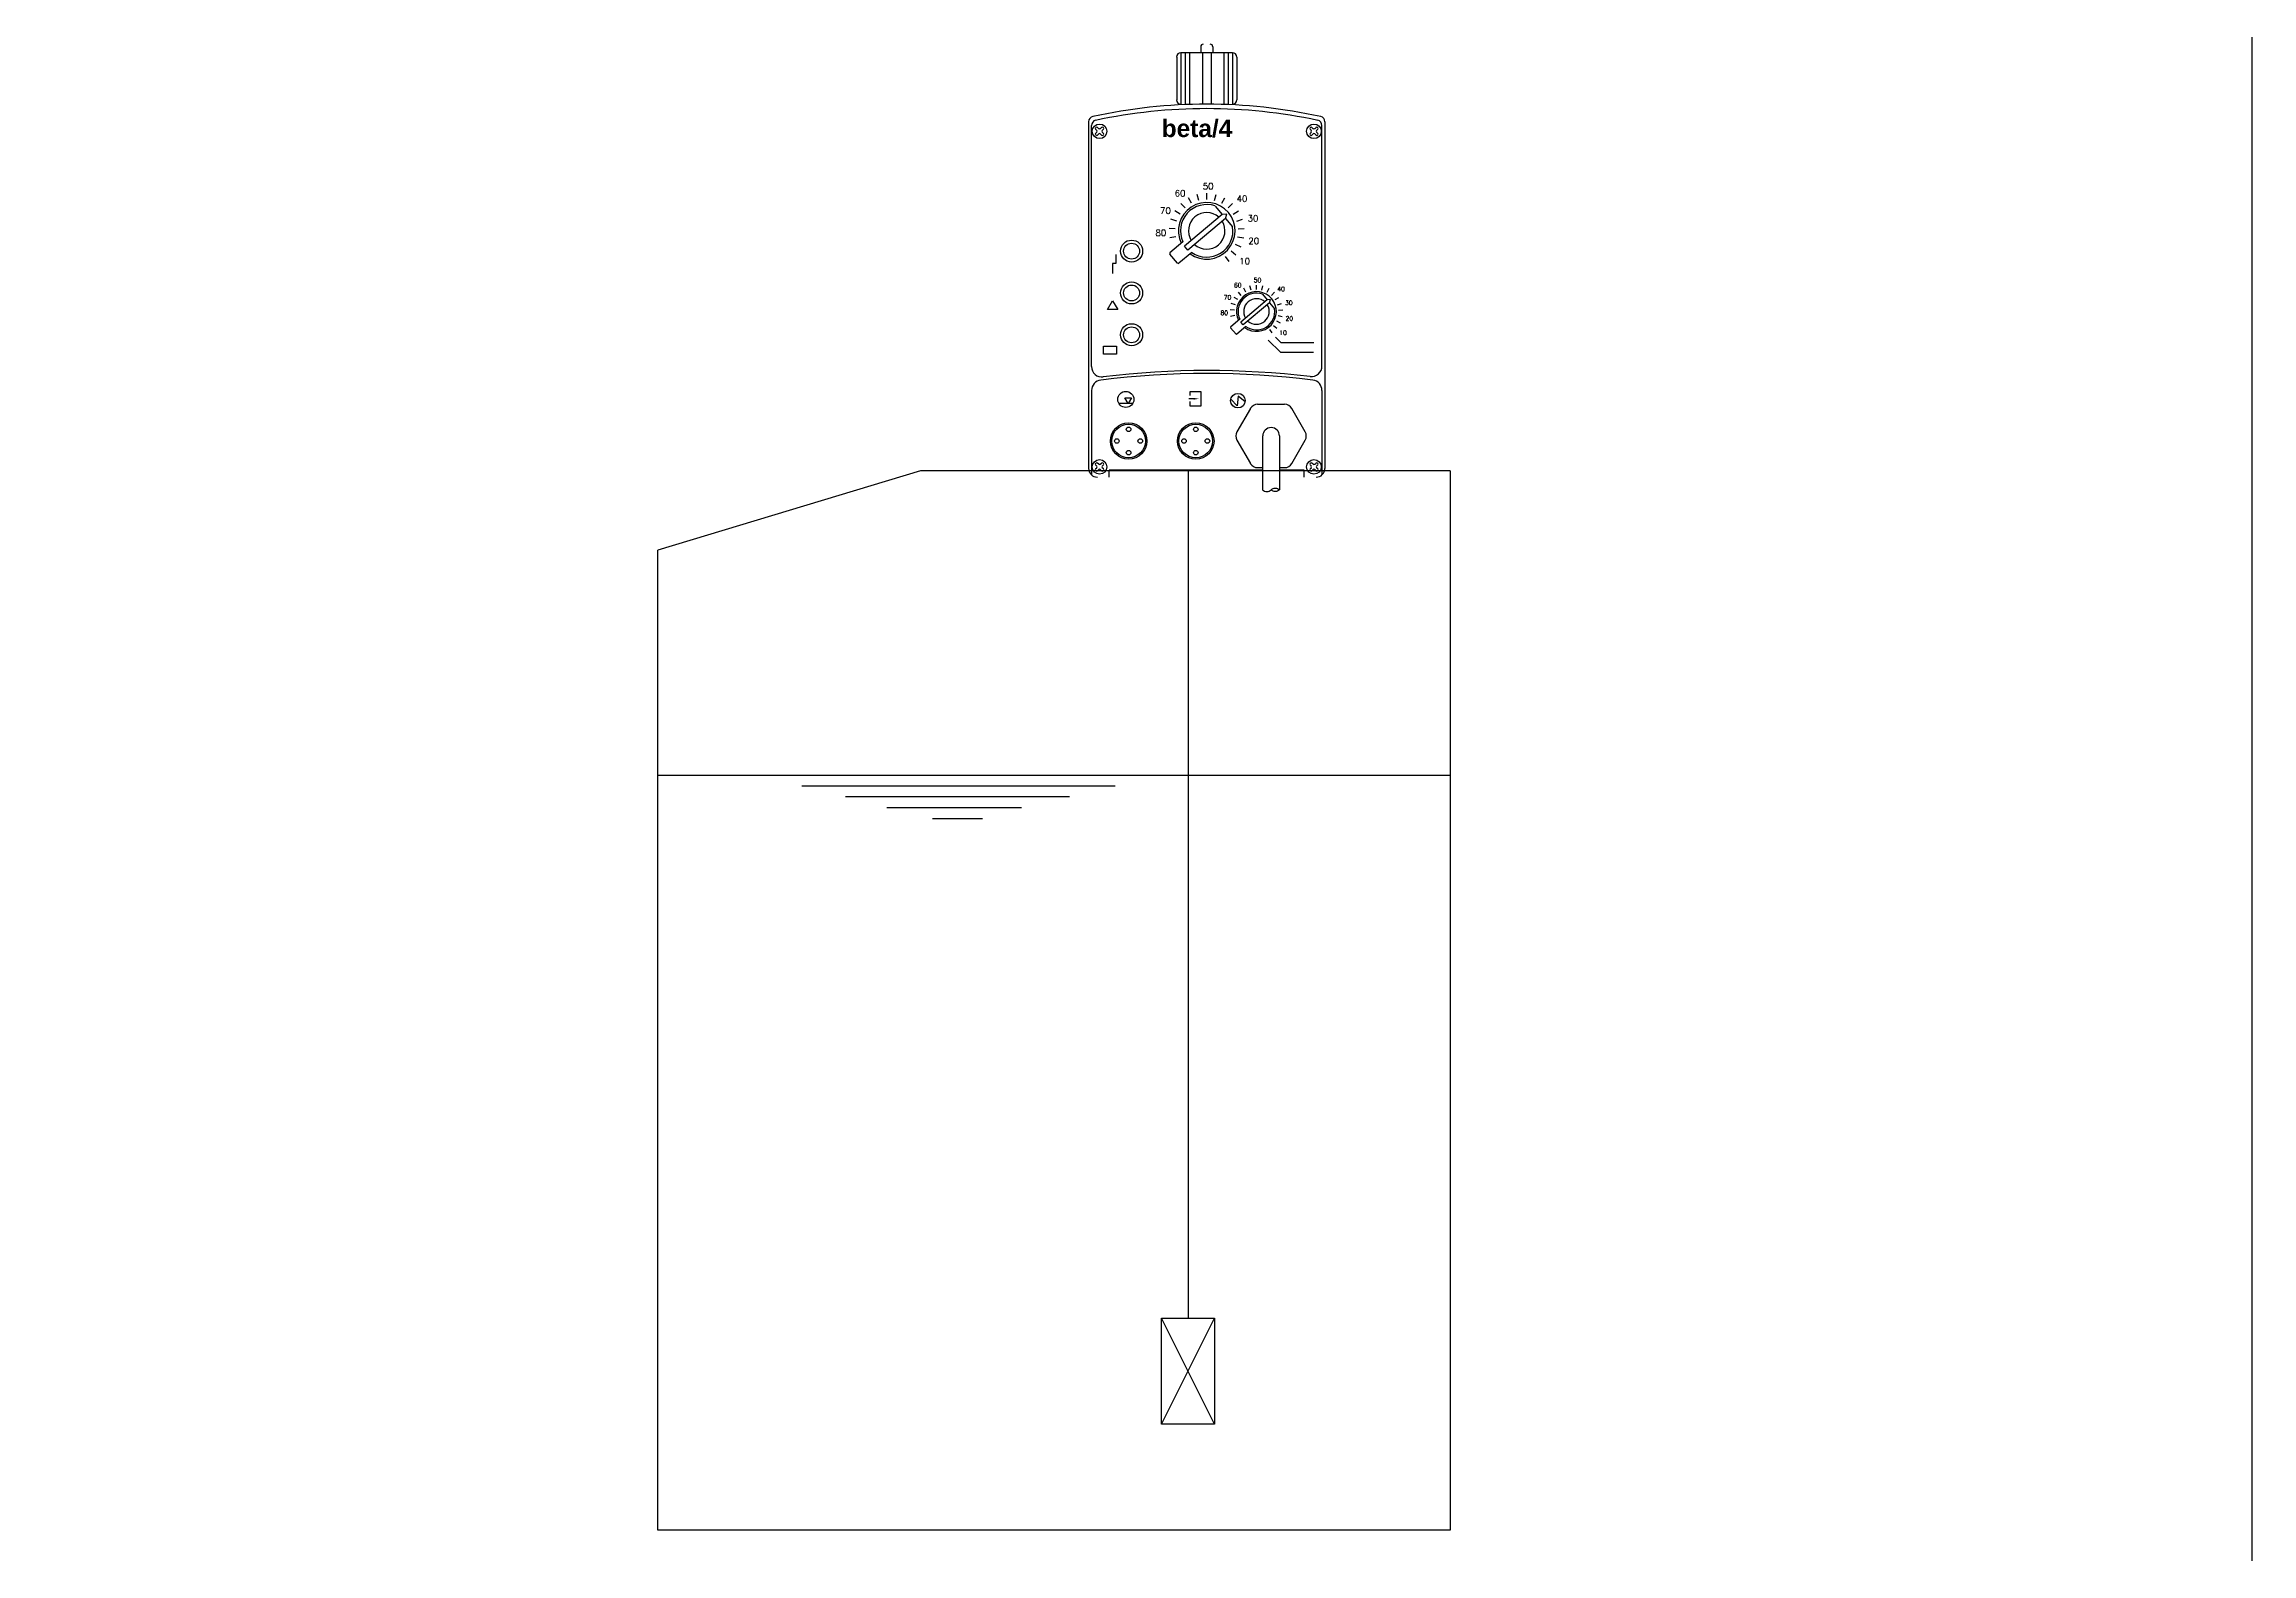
# Model space of a CAD drawing. Header units: millimetres. Extents: x 98929 to 11941380, y 952 to 54154.
# Drawn here: x 308628 to 310771, y 8249 to 9715 of the extents above; entities that cross this region are included whole.
import ezdxf

# ---------------------------------------------------------------- set-up
doc = ezdxf.new("R2010")
doc.units = ezdxf.units.MM
doc.layers.add('2', color=2, linetype='Continuous')
doc.styles.add('ROMANS', font='romans', dxfattribs={"height": 3})
doc.styles.add('SANSSERIFBOLD', font='sasb____.pfb')

msp = doc.modelspace()

# ---------------------------------------------------------------- linework, layer by layer
at = {"color": 7}
for p, q in [((309731.7, 9706.4), (309731.7, 9656.4)), ((309781.7, 9706.4), (309731.7, 9706.4)), ((309735.9, 9706.4), (309735.9, 9656.4)), ((309740.1, 9706.4), (309740.1, 9656.4)), ((309750.9, 9712.2), (309750.9, 9706.4)), ((309752.6, 9706.4), (309752.6, 9656.4)), ((309760.9, 9706.4), (309760.9, 9656.4)), ((309762.6, 9712.2), (309762.6, 9706.4)), ((309773.4, 9706.4), (309773.4, 9656.4)), ((309777.6, 9706.4), (309777.6, 9656.4)), ((309781.7, 9706.4), (309781.7, 9656.4)), ((309727.6, 9702.2), (309727.6, 9660.5)), ((309785.9, 9702.2), (309785.9, 9660.5)), ((309642.1, 9639.4), (309642.1, 9302.9)), ((309644.9, 9401.8), (309644.9, 9635.8)), ((309648.9, 9633.5), (309649.3, 9633.9)), ((309650.2, 9630.8), (309648.9, 9632.1)), ((309648.9, 9628.1), (309650.2, 9629.4)), ((309649.3, 9626.3), (309648.9, 9626.7)), ((309652, 9632.6), (309650.7, 9633.9)), ((309650.7, 9626.3), (309652, 9627.6)), ((309653.4, 9632.6), (309654.7, 9633.9)), ((309654.7, 9626.3), (309653.4, 9627.6)), ((309655.2, 9630.8), (309656.5, 9632.1)), ((309656.5, 9628.1), (309655.2, 9629.4)), ((309656.5, 9633.5), (309656.1, 9633.9)), ((309656.1, 9626.3), (309656.5, 9626.7)), ((309857, 9633.5), (309857.4, 9633.9)), ((309858.3, 9630.8), (309857, 9632.1)), ((309857, 9628.1), (309858.3, 9629.4)), ((309857.4, 9626.3), (309857, 9626.7)), ((309860.1, 9632.6), (309858.8, 9633.9)), ((309858.8, 9626.3), (309860.1, 9627.6)), ((309861.5, 9632.6), (309862.8, 9633.9)), ((309862.8, 9626.3), (309861.5, 9627.6)), ((309863.3, 9630.8), (309864.6, 9632.1)), ((309864.6, 9628.1), (309863.3, 9629.4)), ((309864.6, 9633.5), (309864.2, 9633.9)), ((309864.2, 9626.3), (309864.6, 9626.7)), ((309868.5, 9402.2), (309868.5, 9635.8)), ((309871.4, 9639.4), (309871.4, 9302.9)), ((309735.8, 9555.7), (309731.7, 9560.1)), ((309742, 9560.2), (309739.1, 9565.5)), ((309749.1, 9563), (309747.6, 9568.9)), ((309756.7, 9564), (309756.7, 9570)), ((309764.3, 9563), (309765.8, 9568.9)), ((309764.9, 9557.6), (309771.8, 9549.4)), ((309771.4, 9560.2), (309774.3, 9565.5)), ((309777.6, 9555.7), (309781.8, 9560.1)), ((309726.2, 9535.4), (309720.2, 9535.8)), ((309727.7, 9542.9), (309722, 9544.8)), ((309730.9, 9549.8), (309725.9, 9553)), ((309771.8, 9549.4), (309735.2, 9518.6)), ((309775, 9545.5), (309738.4, 9514.8)), ((309776.2, 9549.8), (309771.8, 9549.4)), ((309775, 9545.5), (309776.2, 9549.8)), ((309775, 9545.5), (309781.9, 9537.3)), ((309782.5, 9549.8), (309787.6, 9553)), ((309785.8, 9542.9), (309791.5, 9544.8)), ((309787.2, 9535.4), (309793.2, 9535.8)), ((309726.7, 9527.7), (309720.8, 9526.6)), ((309733.6, 9522.7), (309721, 9512.2)), ((309738.4, 9514.8), (309735.2, 9518.6)), ((309780.3, 9514), (309784.9, 9510.2)), ((309784.4, 9520.5), (309789.8, 9517.9)), ((309786.7, 9527.7), (309792.6, 9526.6)), ((309665.3, 9501.7), (309665.3, 9492.2)), ((309668.5, 9501.7), (309665.3, 9501.7)), ((309668.5, 9510.6), (309668.5, 9501.7)), ((309728.4, 9502.1), (309720.9, 9511)), ((309742.2, 9512.6), (309729.6, 9502)), ((309774.7, 9508.7), (309778.2, 9503.9)), ((309790.3, 9470.8), (309787.5, 9473.9)), ((309794.7, 9474), (309792.7, 9477.7)), ((309799.7, 9475.9), (309798.6, 9480)), ((309805, 9476.6), (309805, 9480.8)), ((309810.3, 9475.9), (309811.3, 9480)), ((309810.7, 9472.1), (309815.5, 9466.4)), ((309815.3, 9474), (309817.3, 9477.7)), ((309819.6, 9470.8), (309822.5, 9473.9)), ((309783.6, 9456.6), (309779.4, 9456.8)), ((309784, 9451.2), (309779.8, 9450.4)), ((309784.7, 9461.8), (309780.6, 9463.1)), ((309786.9, 9466.7), (309783.4, 9468.9)), ((309815.5, 9466.4), (309789.9, 9444.8)), ((309817.8, 9463.7), (309792.1, 9442.2)), ((309818.6, 9466.7), (309815.5, 9466.4)), ((309817.8, 9463.7), (309818.6, 9466.7)), ((309817.8, 9463.7), (309822.6, 9457.9)), ((309823, 9466.7), (309826.6, 9468.9)), ((309825.3, 9461.8), (309829.3, 9463.1)), ((309826, 9451.2), (309830.1, 9450.4)), ((309826.3, 9456.6), (309830.5, 9456.8)), ((309785.2, 9433.3), (309779.9, 9439.5)), ((309788.8, 9447.7), (309780, 9440.3)), ((309794.8, 9440.6), (309786, 9433.2)), ((309792.1, 9442.2), (309789.9, 9444.8)), ((309817.6, 9437.9), (309820, 9434.5)), ((309821.5, 9441.6), (309824.7, 9438.9)), ((309823.6, 9430.2), (309828.7, 9425.1)), ((309824.3, 9446.1), (309828.1, 9444.3)), ((309656.5, 9421.4), (309669.1, 9421.4)), ((309656.5, 9413.8), (309656.5, 9421.4)), ((309669.1, 9413.8), (309656.5, 9413.8)), ((309669.1, 9421.4), (309669.1, 9413.8)), ((309816.2, 9427.4), (309828.2, 9415.8)), ((309828.2, 9415.8), (309860.2, 9415.8)), ((309828.7, 9425.1), (309860.6, 9425.1)), ((309644.9, 9378.5), (309644.9, 9296.6)), ((309684.9, 9365.8), (309671.6, 9365.8)), ((309744, 9370.5), (309739.5, 9370.5)), ((309740.5, 9373.6), (309740.5, 9377.6)), ((309740.5, 9377.6), (309750.9, 9377.6)), ((309740.5, 9363.4), (309740.5, 9367.7)), ((309750.9, 9363.4), (309740.5, 9363.4)), ((309750.9, 9377.6), (309750.9, 9363.4)), ((309786.4, 9363.5), (309780.1, 9370)), ((309787.4, 9372.9), (309786.4, 9363.5)), ((309794, 9367.4), (309787.4, 9372.9)), ((309832.2, 9365.1), (309806.1, 9365.1)), ((309868.5, 9378.5), (309868.5, 9296.6)), ((309799.1, 9361.1), (309786, 9338.5)), ((309852.3, 9338.5), (309839.2, 9361.1)), ((309786, 9330.3), (309799.1, 9307.8)), ((309811, 9334.4), (309811, 9282.1)), ((309827.3, 9334.4), (309827.3, 9282.1)), ((309839.2, 9307.8), (309852.3, 9330.3)), ((309478.8, 9300.7), (309224.1, 9223.4)), ((309993, 9300.7), (309478.8, 9300.7)), ((309648.9, 9307.8), (309649.3, 9308.1)), ((309650.2, 9305.1), (309648.9, 9306.3)), ((309648.9, 9302.4), (309650.2, 9303.6)), ((309649.3, 9300.6), (309648.9, 9300.9)), ((309652, 9306.9), (309650.7, 9308.1)), ((309650.7, 9300.6), (309652, 9301.8)), ((309653.4, 9306.9), (309654.7, 9308.1)), ((309654.7, 9300.6), (309653.4, 9301.8)), ((309655.2, 9305.1), (309656.5, 9306.3)), ((309656.5, 9302.4), (309655.2, 9303.6)), ((309656.5, 9307.8), (309656.1, 9308.1)), ((309656.1, 9300.6), (309656.5, 9300.9)), ((309662.1, 9294.4), (309662.1, 9301.3)), ((309811, 9301.3), (309662.1, 9301.3)), ((309738.6, 9300.6), (309738.6, 8478)), ((309806.1, 9303.7), (309811, 9303.7)), ((309827.3, 9303.7), (309832.2, 9303.7)), ((309851.4, 9301.3), (309827.3, 9301.3)), ((309851.4, 9294.4), (309851.4, 9301.3)), ((309857, 9307.8), (309857.4, 9308.1)), ((309858.3, 9305.1), (309857, 9306.3)), ((309857, 9302.4), (309858.3, 9303.6)), ((309857.4, 9300.6), (309857, 9300.9)), ((309860.1, 9306.9), (309858.8, 9308.1)), ((309858.8, 9300.6), (309860.1, 9301.8)), ((309861.5, 9306.9), (309862.8, 9308.1)), ((309862.8, 9300.6), (309861.5, 9301.8)), ((309863.3, 9305.1), (309864.6, 9306.3)), ((309864.6, 9302.4), (309863.3, 9303.6)), ((309864.6, 9307.8), (309864.2, 9308.1)), ((309864.2, 9300.6), (309864.6, 9300.9)), ((309993, 9300.7), (309993, 8272.3)), ((309224.1, 8272.3), (309224.1, 9223.4)), ((309993, 9005), (309224.1, 9005)), ((309667.9, 8994.5), (309363.8, 8994.5)), ((309623.5, 8984), (309406.1, 8984)), ((309577, 8973.4), (309446.2, 8973.4)), ((309539.1, 8962.8), (309490.6, 8962.8)), ((309764.3, 8375.2), (309712.9, 8478)), ((309712.9, 8375.2), (309764.3, 8478)), ((309712.9, 8478), (309764.3, 8478)), ((309712.9, 8375.2), (309712.9, 8478)), ((309764.3, 8478), (309764.3, 8375.2)), ((309764.3, 8375.2), (309712.9, 8375.2)), ((309993, 8272.3), (309224.1, 8272.3))]:
    msp.add_line(p, q, dxfattribs=at)
for points in [[(309665.3, 9465.7), (309670.3, 9457.1), (309660.4, 9457.1)], [(309680.4, 9365.8), (309677.2, 9371.4), (309683.7, 9371.4)]]:
    msp.add_lwpolyline(points, close=True, dxfattribs=at)
msp.add_lwpolyline([(309811, 9282.1, 0.414214), (309819.2, 9282.1, -0.414214), (309827.3, 9282.1, -0.414214), (309819.2, 9282.1, 0.414214)], format="xyb", dxfattribs=at)
for centre, radius in [((309652.7, 9630.1), 7.08), ((309860.8, 9630.1), 7.08), ((309683.8, 9513.8), 10.7), ((309683.8, 9513.8), 7.72), ((309683.8, 9473.2), 10.7), ((309683.8, 9473.2), 7.72), ((309683.8, 9432.6), 10.7), ((309683.8, 9432.6), 7.72), ((309678.2, 9369.9), 7.79), ((309787, 9368.7), 7.08), ((309680.9, 9329.5), 17.7), ((309680.9, 9329.5), 16.3), ((309680.9, 9340.8), 2.21), ((309746.1, 9329.5), 17.7), ((309746.1, 9329.5), 16.3), ((309746.1, 9340.8), 2.21), ((309669.5, 9329.5), 2.21), ((309680.9, 9318.2), 2.21), ((309692.2, 9329.5), 2.21), ((309734.7, 9329.5), 2.21), ((309746.1, 9318.2), 2.21), ((309757.4, 9329.5), 2.21), ((309652.7, 9304.4), 7.08), ((309860.8, 9304.4), 7.08)]:
    msp.add_circle(centre, radius, dxfattribs=at)
for centre, radius, start, end in [((309731.7, 9702.2), 4.17, 90, 180), ((309753.4, 9712.2), 2.5, 90, 180), ((309760.1, 9712.2), 2.5, 0, 90), ((309781.7, 9702.2), 4.17, 0, 90), ((309647.2, 9639.4), 5.08, 102.3683, 180), ((309756.7, 9139.9), 516.5, 77.6317, 102.3683), ((309756.7, 9135.6), 516.5, 77.9561, 102.0439), ((309731.7, 9660.5), 4.17, 180, 270), ((309781.7, 9660.5), 4.17, 270, 0), ((309866.3, 9639.4), 5.08, 0, 77.6317), ((309650, 9635.8), 5.08, 102.0439, 180), ((309649.6, 9632.8), 1.02, 135, 225), ((309649.6, 9627.4), 1.02, 135, 225), ((309650, 9633.2), 1.02, 45, 135), ((309650, 9627.1), 1.02, 225, 315), ((309649.4, 9630.1), 1.02, 315, 45), ((309652.7, 9633.4), 1.02, 225, 315), ((309652.7, 9626.9), 1.02, 45, 135), ((309655.4, 9633.2), 1.02, 45, 135), ((309655.4, 9627.1), 1.02, 225, 315), ((309655.9, 9630.1), 1.02, 135, 225), ((309655.7, 9632.8), 1.02, 315, 45), ((309655.7, 9627.4), 1.02, 315, 45), ((309857.7, 9632.8), 1.02, 135, 225), ((309857.7, 9627.4), 1.02, 135, 225), ((309858.1, 9633.2), 1.02, 45, 135), ((309858.1, 9627.1), 1.02, 225, 315), ((309857.5, 9630.1), 1.02, 315, 45), ((309860.8, 9633.4), 1.02, 225, 315), ((309860.8, 9626.9), 1.02, 45, 135), ((309863.5, 9633.2), 1.02, 45, 135), ((309863.5, 9627.1), 1.02, 225, 315), ((309864, 9630.1), 1.02, 135, 225), ((309863.4, 9635.8), 5.08, 0, 77.9561), ((309863.8, 9632.8), 1.02, 315, 45), ((309863.8, 9627.4), 1.02, 315, 45), ((309756.7, 9533.5), 27.5, 233.9878, 206.0658), ((309756.7, 9533.5), 25.5, 71.2925, 204.9233), ((309756.7, 9533.5), 17.7, 48.1806, 211.8729), ((309756.7, 9533.5), 25.5, 235.1302, 8.761), ((309756.7, 9533.5), 17.7, 228.1806, 31.8729), ((309721.6, 9511.5), 0.815, 130.0268, 220.0268), ((309729.1, 9502.6), 0.815, 220.0268, 310.0268), ((309805, 9455.2), 19.3, 233.9878, 206.0658), ((309805, 9455.2), 17.8, 71.2925, 204.9233), ((309805, 9455.2), 12.4, 48.1806, 211.8729), ((309805, 9455.2), 17.8, 235.1302, 8.761), ((309805, 9455.2), 12.4, 228.1806, 31.8729), ((309780.4, 9439.9), 0.571, 130.0268, 220.0268), ((309785.6, 9433.6), 0.571, 220.0268, 310.0268), ((309655.1, 9401.8), 10.2, 180, 276.9163), ((309655.1, 9378.5), 10.2, 97.0798, 180), ((309756.7, 8560.2), 834.8, 82.9202, 97.0798), ((309758.1, 8552.3), 845.6, 83.2746, 96.9163), ((309858.4, 9402.2), 10.2, 263.2746, 0), ((309858.4, 9378.5), 10.2, 0, 82.9202), ((309806.1, 9357), 8.15, 90, 150), ((309832.2, 9357), 8.15, 30, 90), ((309819.2, 9334.4), 8.15, 0, 180), ((309793.1, 9334.4), 8.15, 150, 210), ((309845.2, 9334.4), 8.15, 330, 30), ((309650.6, 9302.9), 8.49, 180, 270), ((309649.6, 9307.1), 1.02, 135, 225), ((309649.6, 9301.7), 1.02, 135, 225), ((309650, 9307.4), 1.02, 45, 135), ((309650, 9301.3), 1.02, 225, 315), ((309649.4, 9304.4), 1.02, 315, 45), ((309652.7, 9307.6), 1.02, 225, 315), ((309652.7, 9301.1), 1.02, 45, 135), ((309655.4, 9307.4), 1.02, 45, 135), ((309655.4, 9301.3), 1.02, 225, 315), ((309655.9, 9304.4), 1.02, 135, 225), ((309655.7, 9307.1), 1.02, 315, 45), ((309655.7, 9301.7), 1.02, 315, 45), ((309806.1, 9311.8), 8.15, 210, 270), ((309832.2, 9311.8), 8.15, 270, 330), ((309857.7, 9307.1), 1.02, 135, 225), ((309857.7, 9301.7), 1.02, 135, 225), ((309858.1, 9307.4), 1.02, 45, 135), ((309858.1, 9301.3), 1.02, 225, 315), ((309857.5, 9304.4), 1.02, 315, 45), ((309860.8, 9307.6), 1.02, 225, 315), ((309860.8, 9301.1), 1.02, 45, 135), ((309863.5, 9307.4), 1.02, 45, 135), ((309863.5, 9301.3), 1.02, 225, 315), ((309862.9, 9302.9), 8.49, 270, 0), ((309864, 9304.4), 1.02, 135, 225), ((309863.8, 9307.1), 1.02, 315, 45), ((309863.8, 9301.7), 1.02, 315, 45)]:
    msp.add_arc(centre, radius, start, end, dxfattribs=at)
msp.add_solid([(309744, 9369.6), (309744, 9371.4), (309749.3, 9370.5)], dxfattribs=at)
at = {"layer": '2', "color": 3}
msp.add_lwpolyline([(300051.4, 12894.6), (310771, 12894.6), (310771, 7419.9), (300051.4, 7419.9)], close=True, dxfattribs=at)

# ---------------------------------------------------------------- texts
at = {"color": 7}
for s, height, style, p in [('beta/4', 16.98, 'SANSSERIFBOLD', (309713, 9624.5)), ('50', 6.11, 'ROMANS', (309752.9, 9573.8)), ('70', 6.11, 'ROMANS', (309711.4, 9550)), ('60', 6.11, 'ROMANS', (309725.6, 9566.9)), ('40', 6.11, 'ROMANS', (309785.7, 9561.6)), ('80', 6.11, 'ROMANS', (309707, 9528.5)), ('30', 6.11, 'ROMANS', (309796.4, 9542.5)), ('20', 6.11, 'ROMANS', (309797.1, 9520.7)), ('10', 6.11, 'ROMANS', (309788.3, 9501)), ('70', 4.28, 'ROMANS', (309773.2, 9466.8)), ('60', 4.28, 'ROMANS', (309783.2, 9478.6)), ('50', 4.28, 'ROMANS', (309802.3, 9483.5)), ('40', 4.28, 'ROMANS', (309825.2, 9474.9)), ('80', 4.28, 'ROMANS', (309770.1, 9451.8)), ('30', 4.28, 'ROMANS', (309832.8, 9461.6)), ('20', 4.28, 'ROMANS', (309833.2, 9446.3)), ('10', 4.28, 'ROMANS', (309827.1, 9432.5))]:
    msp.add_text(s, height=height, dxfattribs=dict(at, style=style)).set_placement(p)

doc.saveas('drawing.dxf')
